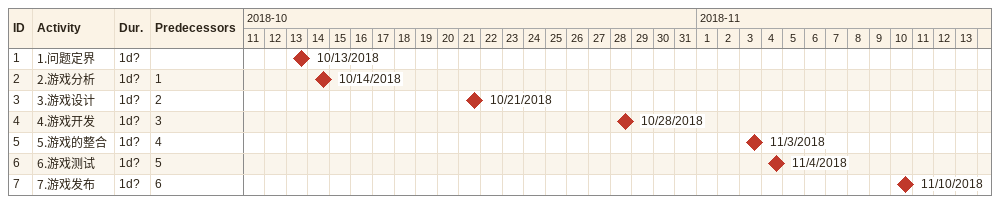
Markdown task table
| ID | Task | Duration | Start | Finish | Predecessors |
|---|---|---|---|---|---|
| 1 | 1.问题定界 | 1d? | 2018-10-13 | 2018-10-13 |  |
| 2 | 2.游戏分析 | 1d? | 2018-10-14 | 2018-10-14 | 1 |
| 3 | 3.游戏设计 | 1d? | 2018-10-21 | 2018-10-21 | 2 |
| 4 | 4.游戏开发 | 1d? | 2018-10-28 | 2018-10-28 | 3 |
| 5 | 5.游戏的整合 | 1d? | 2018-11-03 | 2018-11-03 | 4 |
| 6 | 6.游戏测试 | 1d? | 2018-11-04 | 2018-11-04 | 5 |
| 7 | 7.游戏发布 | 1d? | 2018-11-10 | 2018-11-10 | 6 |
